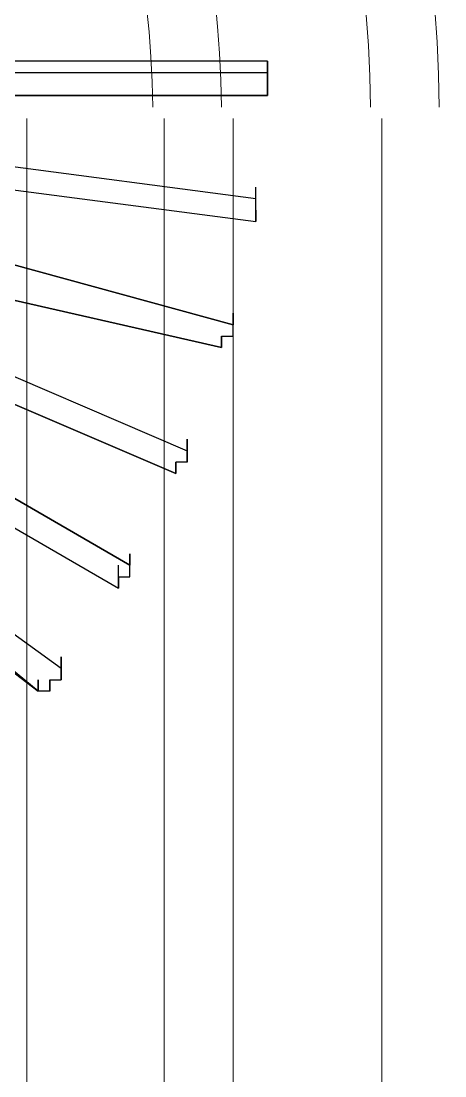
# Model space of a CAD drawing. Header units: inches. Extents: x 3324238 to 135265466, y -1036581 to 20094598.
# Drawn here: x 3353777.18 to 3353780.16, y -519275.89 to -519268.47 of the extents above; entities that cross this region are included whole.
import ezdxf

# ---------------------------------------------------------------- set-up
doc = ezdxf.new("R2010")
doc.units = ezdxf.units.IN
doc.header["$MEASUREMENT"] = 0
doc.layers.add('PDF_Geometry', color=7, linetype='Continuous')

msp = doc.modelspace()

# ---------------------------------------------------------------- linework, layer by layer
at = {"layer": 'PDF_Geometry', "lineweight": 25}
for points in [[(3353778.9128, -519268.7526), (3353777.0597, -519268.7526)], [(3353778.9128, -519268.8332), (3353778.9128, -519268.7526)], [(3353776.9791, -519268.9138), (3353776.9791, -519268.8332), (3353777.0597, -519268.8332), (3353778.9128, -519268.8332), (3353778.9128, -519268.9138), (3353778.9128, -519268.9943)], [(3353777.0597, -519268.9943), (3353778.9128, -519268.9943), (3353778.9128, -519268.9138), (3353778.9128, -519268.8332), (3353778.9128, -519268.9138)], [(3353778.9128, -519268.9943), (3353777.0597, -519268.9943)], [(3353776.8985, -519269.7195), (3353776.8985, -519269.6389), (3353776.818, -519269.6389), (3353776.8985, -519269.6389), (3353776.8985, -519269.5583), (3353776.8985, -519269.4777), (3353776.8985, -519269.3972), (3353776.8985, -519269.4777), (3353776.8985, -519269.5583), (3353776.8985, -519269.6389), (3353776.8985, -519269.5583), (3353776.9791, -519269.5583), (3353776.9791, -519269.6389), (3353778.8322, -519269.8806)], [(3353778.8322, -519269.7195), (3353776.9791, -519269.4778)], [(3353778.8322, -519269.8), (3353778.8322, -519269.8806), (3353778.8322, -519269.8), (3353778.8322, -519269.7195), (3353778.8322, -519269.6389)], [(3353778.5905, -519270.7669), (3353778.5905, -519270.6863), (3353778.6711, -519270.6863), (3353778.6711, -519270.6058), (3353776.8985, -519270.1223), (3353778.6711, -519270.6057)], [(3353776.818, -519270.364), (3353778.5905, -519270.7669), (3353776.818, -519270.364)], [(3353777.4625, -519272.9423), (3353777.4625, -519273.0229), (3353776.0123, -519271.9755), (3353775.9317, -519271.9755), (3353775.9317, -519272.056), (3353775.9317, -519271.9755), (3353775.9317, -519272.056), (3353775.9317, -519272.1366), (3353775.9317, -519272.056), (3353775.8511, -519272.056), (3353775.8511, -519271.9755), (3353775.8511, -519271.8949), (3353775.8511, -519271.8143), (3353775.8511, -519271.8949), (3353775.7705, -519271.8949), (3353775.7705, -519271.8143), (3353775.7705, -519271.7338), (3353774.4008, -519270.6863), (3353774.4008, -519270.6058), (3353774.4008, -519270.5252), (3353774.4008, -519270.6058), (3353774.4008, -519270.5252), (3353774.4008, -519270.4446)], [(3353778.6711, -519270.6863), (3353778.6711, -519270.6058), (3353778.6711, -519270.5252)], [(3353776.6568, -519270.6863), (3353776.6568, -519270.7669), (3353776.6568, -519270.6863), (3353776.6568, -519270.6058), (3353776.6568, -519270.6863), (3353776.6568, -519270.7669), (3353776.6568, -519270.8475), (3353776.6568, -519270.7669), (3353776.7374, -519270.7669), (3353776.7374, -519270.6863), (3353776.6568, -519270.7669), (3353778.3488, -519271.492)], [(3353778.5905, -519270.7669), (3353778.5905, -519270.6863)], [(3353776.6568, -519270.7669), (3353778.3488, -519271.492), (3353778.3488, -519271.4115)], [(3353776.5763, -519270.928), (3353778.2682, -519271.6532), (3353776.5763, -519270.928)], [(3353776.254, -519271.2503), (3353776.254, -519271.3309), (3353776.254, -519271.4115), (3353776.3345, -519271.4115), (3353776.254, -519271.4115), (3353776.254, -519271.492), (3353776.1734, -519271.492), (3353776.254, -519271.492), (3353776.254, -519271.4115), (3353776.254, -519271.492), (3353776.254, -519271.5726), (3353776.254, -519271.492), (3353776.3345, -519271.5726), (3353777.8654, -519272.4589), (3353777.8654, -519272.3783), (3353777.8654, -519272.2977)], [(3353776.3345, -519271.5726), (3353777.8654, -519272.4589), (3353777.8654, -519272.3783), (3353777.8654, -519272.4589), (3353777.8654, -519272.3783), (3353777.946, -519272.3783), (3353777.946, -519272.2977), (3353777.946, -519272.2172), (3353777.946, -519272.2977), (3353776.4151, -519271.4115)], [(3353776.4151, -519271.4115), (3353777.9459, -519272.2978), (3353777.9459, -519272.2172)], [(3353778.3488, -519271.5726), (3353778.3488, -519271.492), (3353778.3488, -519271.5726), (3353778.2682, -519271.5726), (3353778.2682, -519271.6532), (3353778.2682, -519271.5726)], [(3353777.4625, -519272.9423), (3353777.4625, -519273.0229), (3353776.0123, -519271.9755), (3353776.0123, -519271.8949)], [(3353775.9317, -519272.1366), (3353777.3014, -519273.184), (3353775.9317, -519272.056)], [(3353777.946, -519272.2978), (3353777.946, -519272.2172)], [(3353777.8654, -519272.4589), (3353777.8654, -519272.3783)], [(3353777.4625, -519273.0229), (3353777.4625, -519273.1035), (3353777.4625, -519273.0229), (3353777.4625, -519272.9423)], [(3353777.3014, -519273.184), (3353777.3014, -519273.1035)], [(3353777.382, -519273.1035), (3353777.382, -519273.184), (3353777.3014, -519273.184)], [(3353777.382, -519273.184), (3353777.382, -519273.1035), (3353777.4625, -519273.1035)]]:
    msp.add_lwpolyline(points, dxfattribs=at)
for points in [[(3353778.9128, -519268.7526), (3353778.9128, -519268.8332)], [(3353778.9128, -519268.7526), (3353778.9128, -519268.8332)], [(3353778.6711, -519270.5252), (3353778.6711, -519270.6057)], [(3353778.5905, -519270.6863), (3353778.5905, -519270.7669)], [(3353778.3488, -519271.4115), (3353778.3488, -519271.492)], [(3353777.3014, -519273.1035), (3353777.3014, -519273.184)]]:
    msp.add_lwpolyline(points, close=True, dxfattribs=at)
at = {"layer": 'PDF_Geometry', "color": 32, "lineweight": 13, "true_color": 0xdd6e00}
for points in [[(3353777.2208, -519332.0817), (3353777.2208, -519269.1555)], [(3353778.1877, -519332.0817), (3353778.1877, -519269.1555)], [(3353778.6711, -519332.0817), (3353778.6711, -519269.1555)], [(3353779.7185, -519332.0817), (3353779.7185, -519269.1555)]]:
    msp.add_lwpolyline(points, dxfattribs=at)
for centre, radius, start, end in [((3353771.178, -519269.1477), 11.9248, 0.35001, 179.64999), ((3353771.178, -519269.154), 11.4414, 0.39628, 179.60372), ((3353771.178, -519269.1558), 10.4746, 0.44244, 179.55756), ((3353771.178, -519269.1558), 9.9106, 0.46772, 179.53228), ((3353771.178, -519269.1429), 8.9437, 0.43566, 179.56434), ((3353771.178, -519269.1496), 8.4603, 0.50592, 179.49408), ((3353771.178, -519269.1559), 7.413, 0.62618, 179.37382), ((3353771.178, -519269.1559), 6.9296, 0.67012, 179.32988)]:
    msp.add_arc(centre, radius, start, end, dxfattribs=at)

doc.saveas('drawing.dxf')
